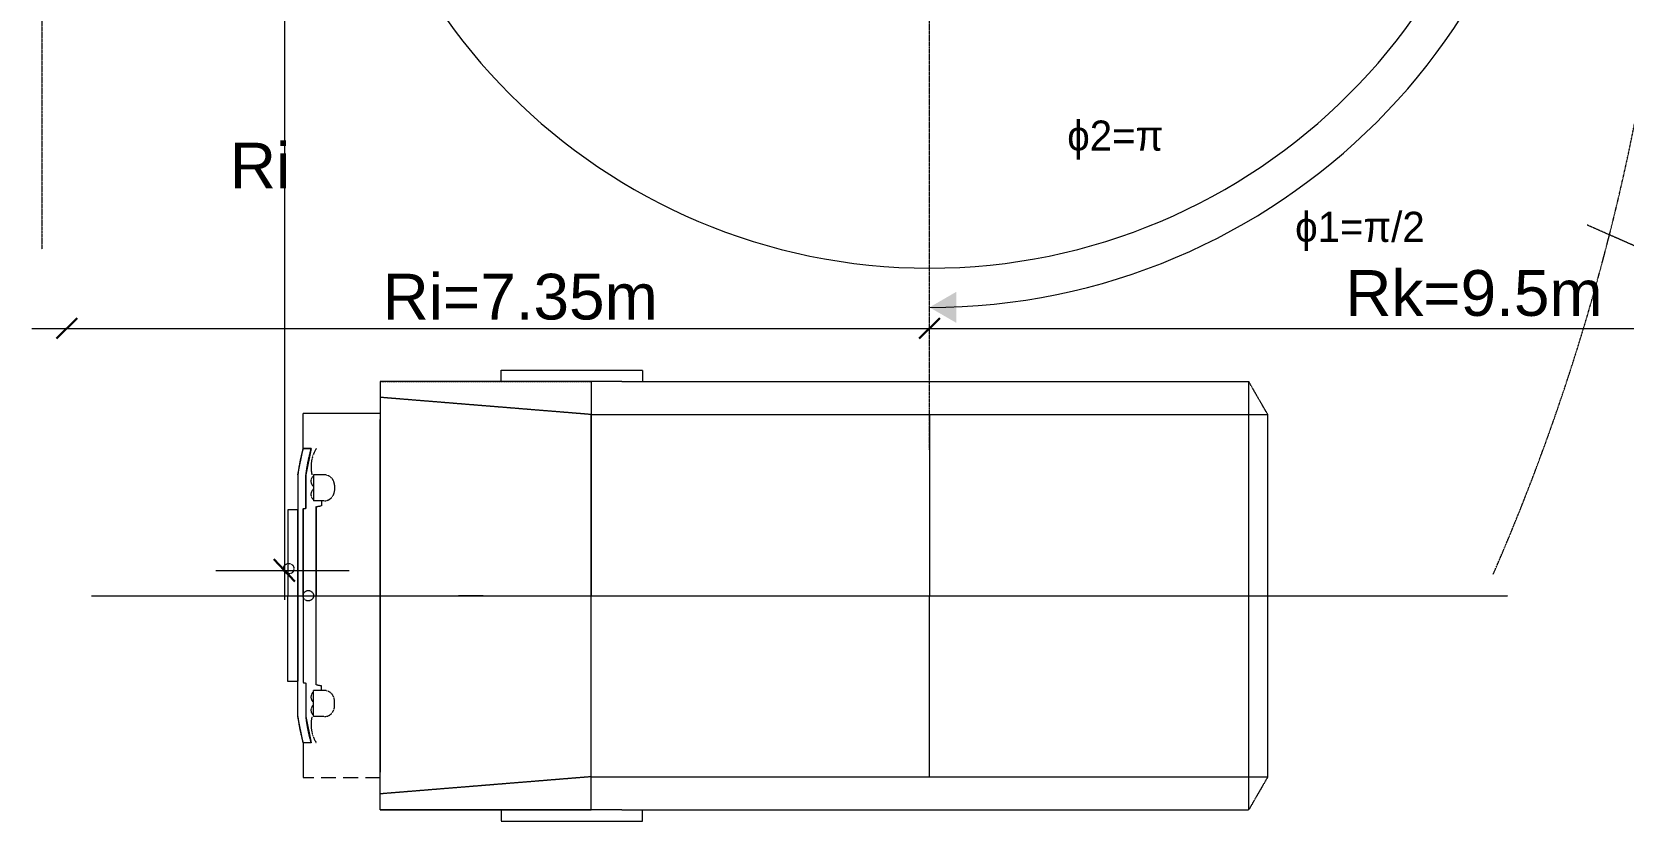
# Model space of a CAD drawing. Header units: millimetres. Extents: x -36433 to 17091, y -3786 to 28324.
# Drawn here: x -33446 to -19886, y -3786 to 2936 of the extents above; entities that cross this region are included whole.
import ezdxf

# ---------------------------------------------------------------- set-up
doc = ezdxf.new("R2010")
doc.units = ezdxf.units.MM
for name, pattern in [('DASHDOT', [1, 0.5, -0.25, 0, -0.25]), ('HIDDEN', [0.375, 0.25, -0.125]), ('HIDDEN2', [0.1875, 0.125, -0.0625])]:
    doc.linetypes.add(name, pattern=pattern)
doc.styles.get("Standard").update_dxf_attribs({"font": 'arial.ttf'})

msp = doc.modelspace()

# ---------------------------------------------------------------- hatches: boundary and pattern name
at = {"linetype": 'Continuous', "lineweight": 5}
msp.add_hatch(color=256, dxfattribs=at).paths.add_polyline_path([(-25567, 457), (-25797, 590), (-25567, 723)])

# ---------------------------------------------------------------- linework, layer by layer
at = {"linetype": 'HIDDEN', "lineweight": 5}
for p, q in [((-29448, -41), (-29448, 55)), ((-29448, 55), (-28243, 55)), ((-28243, 55), (-28243, -41)), ((-28417, -41), (-30478, -41)), ((-30478, -41), (-30478, -3370)), ((-30478, -41), (-30478, -313)), ((-28417, -41), (-29624, -41)), ((-28680, -41), (-28680, -1866)), ((-28680, -41), (-28680, -323)), ((-28417, -41), (-23077, -41)), ((-22914, -323), (-23077, -41)), ((-23077, -3408), (-23077, -41)), ((-28680, -323), (-30478, -177)), ((-31134, -613), (-31134, -313)), ((-30478, -313), (-31134, -313)), ((-30478, -3690), (-30478, -361)), ((-28680, -323), (-22914, -323)), ((-25797, -323), (-25797, -1866)), ((-22914, -3408), (-22914, -323)), ((-31179, -836), (-31179, -1866)), ((-31179, -1134), (-31264, -1134)), ((-31264, -1134), (-31264, -1866)), ((-31179, -1866), (-31179, -1134)), ((-31134, -1125), (-31112, -1122)), ((-31023, -1107), (-30978, -1100)), ((-31264, -2597), (-31264, -1866)), ((-31179, -2896), (-31179, -1866)), ((-31179, -1866), (-31179, -2597)), ((-28680, -3690), (-28680, -1866)), ((-25797, -3408), (-25797, -1866)), ((-31179, -2597), (-31264, -2597)), ((-31134, -2606), (-31112, -2610)), ((-31023, -2624), (-30978, -2632)), ((-31134, -3118), (-31134, -3418)), ((-28680, -3408), (-30478, -3554)), ((-30478, -3690), (-30478, -3418)), ((-28680, -3690), (-28680, -3408)), ((-28680, -3408), (-22914, -3408)), ((-22914, -3408), (-23077, -3690)), ((-23077, -3690), (-23077, -3408)), ((-28417, -3690), (-30478, -3690)), ((-30478, -3690), (-28680, -3690)), ((-28417, -3690), (-29624, -3690)), ((-29448, -3690), (-29448, -3786)), ((-29448, -3786), (-28243, -3786)), ((-28417, -3690), (-23077, -3690)), ((-28243, -3786), (-28243, -3690))]:
    msp.add_line(p, q, dxfattribs=at)
at = {"linetype": 'HIDDEN', "lineweight": 5, "ltscale": 50}
msp.add_line((-30478, -41), (-28680, -41), dxfattribs=at)
at = {"linetype": 'Continuous', "lineweight": 5}
for p, q in [((-28680, -3408), (-28680, -323)), ((-31179, -836), (-31134, -613)), ((-31134, -613), (-31067, -613)), ((-31067, -613), (-31112, -836)), ((-31112, -836), (-31112, -1122)), ((-31112, -1122), (-31134, -1125)), ((-31134, -1125), (-31134, -2606)), ((-31023, -2624), (-31023, -1107)), ((-31134, -2606), (-31112, -2612)), ((-31112, -2612), (-31112, -2896)), ((-31045, -2896), (-31045, -2673)), ((-31134, -3118), (-31179, -2896)), ((-31112, -2896), (-31067, -3118)), ((-31067, -3118), (-31134, -3118))]:
    msp.add_line(p, q, dxfattribs=at)
at = {"color": 0, "linetype": 'HIDDEN', "lineweight": 5}
for p, q in [((-31067, -613), (-31134, -613)), ((-31112, -1122), (-31112, -836)), ((-30956, -836), (-31045, -836)), ((-31045, -836), (-31045, -1058)), ((-30867, -925), (-30867, -969)), ((-30956, -1058), (-31045, -1058)), ((-30978, -1058), (-30978, -1100)), ((-31134, -1866), (-31134, -1125)), ((-31023, -1107), (-31023, -1866)), ((-31134, -1866), (-31134, -2606)), ((-31023, -2624), (-31023, -1866)), ((-29599, -1866), (-29810, -1866)), ((-29599, -1866), (-29810, -1866)), ((-31112, -2610), (-31112, -2896)), ((-30956, -2673), (-31045, -2673)), ((-31045, -2896), (-31045, -2673)), ((-30978, -2673), (-30978, -2632)), ((-30867, -2807), (-30867, -2762)), ((-30956, -2896), (-31045, -2896)), ((-31067, -3118), (-31134, -3118))]:
    msp.add_line(p, q, dxfattribs=at)
at = {"color": 0, "linetype": 'Continuous', "lineweight": 5}
msp.add_line((-31879, -1650), (-30743, -1650), dxfattribs=at)
at = {"linetype": 'HIDDEN', "lineweight": 5, "ltscale": 502}
msp.add_line((-30478, -3418), (-31134, -3418), dxfattribs=at)
at = {"linetype": 'HIDDEN2', "lineweight": 5}
for points in [[(-33362, 20382), (-33362, 1085)], [(-25797, -627), (-25797, 17791)]]:
    msp.add_lwpolyline(points, dxfattribs=at)
at = {"linetype": 'Continuous', "lineweight": 5}
for points in [[(-31294, 6322), (-31294, -1902)], [(-33446, 411), (-17485, 411)], [(-31531, -1650), (-31083, -1650)]]:
    msp.add_lwpolyline(points, dxfattribs=at)
at = {"linetype": 'HIDDEN', "lineweight": 5}
for points in [[(-13862, -1491), (-20194, 1291)], [(-32938, -1866), (-20869, -1866)]]:
    msp.add_lwpolyline(points, dxfattribs=at)
at = {"linetype": 'Continuous', "lineweight": 30}
for points in [[(-33235, 326), (-33059, 497)], [(-25885, 326), (-25709, 497)], [(-31206, -1744), (-31385, -1554)]]:
    msp.add_lwpolyline(points, dxfattribs=at)
at = {"color": 0, "linetype": 'HIDDEN', "lineweight": 5}
for centre in [(-31257, -1636), (-31090, -1866)]:
    msp.add_circle(centre, 44.5, dxfattribs=at)
at = {"linetype": 'DASHDOT', "lineweight": 5}
msp.add_arc((-38106, 5797), 18676, 336.3815, 17.5232, dxfattribs=at)
at = {"linetype": 'Continuous', "lineweight": 5}
for radius, start in [(5055, 180), (5389, 270)]:
    msp.add_arc((-25797, 5979), radius, start, 0, dxfattribs=at)
at = {"color": 0, "linetype": 'HIDDEN', "lineweight": 5}
for centre, radius, start, end in [((-29765, -1003), 1424, 164.1161, 173.264), ((-29698, -1003), 1424, 164.1161, 173.264), ((-30772, -769), 295, 148.1092, 193.0861), ((-31012, -891), 55.7, 126.8699, 233.1301), ((-30956, -925), 89.1, 0, 90), ((-31012, -1003), 55.7, 126.8699, 233.1301), ((-30956, -969), 89.1, 270, 0), ((-31012, -2729), 55.7, 126.8699, 233.1301), ((-30956, -2762), 89.1, 0, 90), ((-31012, -2840), 55.7, 126.8699, 233.1301), ((-30956, -2807), 89.1, 270, 0), ((-29765, -2729), 1424, 186.736, 195.8839), ((-29698, -2729), 1424, 186.736, 195.8839), ((-30772, -2963), 295, 166.9139, 211.8908)]:
    msp.add_arc(centre, radius, start, end, dxfattribs=at)

# ---------------------------------------------------------------- texts
at = {"linetype": 'Continuous', "lineweight": 5, "attachment_point": 1}
for s, insert, char_height, width in [('{\\fSymbol|b0|i0|c2|p18;j2=p}', (-24623, 2181), 256.07, 3251.01), ('Ri', (-31758, 1992), 389.7, 547.46), ('{\\fSymbol|b0|i0|c2|p18;j1=p/2}', (-22681, 1404), 256.07, 3251.01), ('Ri=7.35m', (-30457, 876), 389.7, 2433.15), ('Rk=9.5m', (-22254, 907), 389.7, 2181.19)]:
    msp.add_mtext(s, dxfattribs=dict(at, insert=insert, char_height=char_height, width=width))

doc.saveas('drawing.dxf')
